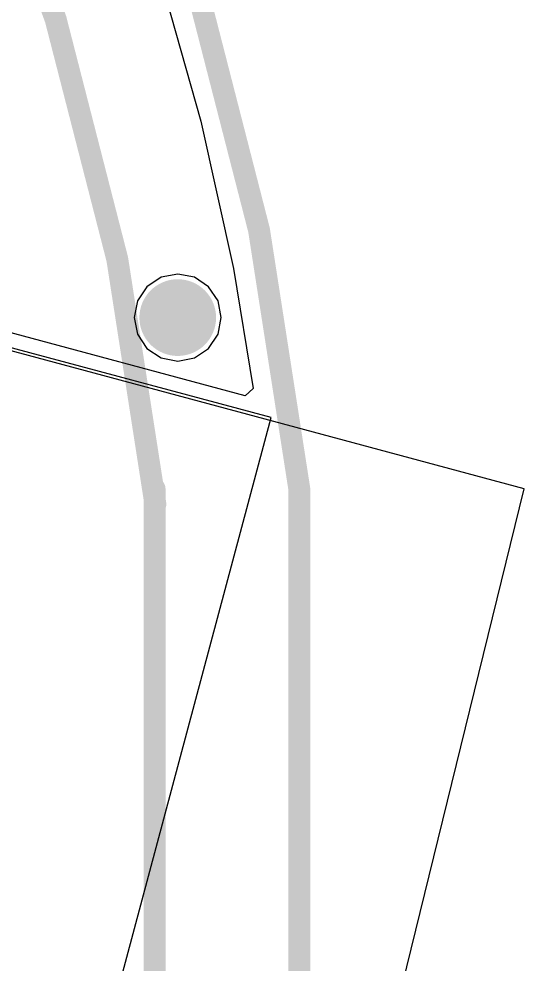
# Model space of a CAD drawing. Header units: millimetres. Extents: x 1.42 to 4.09, y 1.63 to 4.12.
# Drawn here: x 3.8555 to 4.086, y 2.7731 to 3.2042 of the extents above; entities that cross this region are included whole.
import ezdxf

# ---------------------------------------------------------------- set-up
doc = ezdxf.new("R2010")
doc.units = ezdxf.units.MM
doc.header["$MEASUREMENT"] = 0
for name, color, linetype in [('BottomLayer', 5, 'Continuous'), ('BottomSolder', 6, 'Continuous'), ('KeepOutLayer', 6, 'Continuous'), ('Mechanical1', 6, 'Continuous'), ('Mechanical3', 76, 'Continuous'), ('MidLayer1', 16, 'Continuous'), ('MidLayer2', 76, 'Continuous'), ('MultiLayer', 9, 'Continuous'), ('TopLayer', 1, 'Continuous'), ('ViaHoleLayer', 16, 'Continuous')]:
    doc.layers.add(name, color=color, linetype=linetype)

# ---------------------------------------------------------------- blocks, each defined once
blk = doc.blocks.new('ANTENNA_PCB_2_4GHZ_24')
at = {"layer": 'KeepOutLayer'}
for p, q in [((0.82382, 0.45177), (-0.10925, 0.45177)), ((-0.10925, 0.45177), (-0.10925, -0.02953))]:
    blk.add_line(p, q, dxfattribs=at)

msp = doc.modelspace()

# ---------------------------------------------------------------- linework, layer by layer
at = {"layer": 'BottomLayer'}
for p, q in [((3.91977, 3.22387), (3.9385, 3.15764)), ((3.9385, 3.15764), (3.95346, 3.09045)), ((3.95872, 3.03237), (3.50748, 3.15328)), ((4.086, 2.98992), (3.50459, 3.14631)), ((3.95346, 3.09045), (3.96243, 3.03573)), ((3.96243, 3.03573), (3.95872, 3.03237)), ((3.864, 2.085), (4.086, 2.98992))]:
    msp.add_line(p, q, dxfattribs=at)
at = {"layer": 'BottomLayer', "const_width": 0.0135}
msp.add_lwpolyline([(3.92125, 3.068, 1), (3.93475, 3.068, 1)], format="xyb", close=True, dxfattribs=at)
at = {"layer": 'BottomSolder', "const_width": 0.0175}
msp.add_lwpolyline([(3.91925, 3.068, 1), (3.93675, 3.068, 1)], format="xyb", close=True, dxfattribs=at)
at = {"layer": 'Mechanical1', "const_width": 0.01}
msp.add_lwpolyline([(2.88993, 4.08344, -0.35351), (3.98344, 2.98993)], format="xyb", dxfattribs=at)
msp.add_lwpolyline([(3.98343, 2.73008), (3.98343, 2.98992)], dxfattribs=at)
at = {"layer": 'Mechanical1', "const_width": 0.005}
for points in [[(3.98093, 2.98992, 1), (3.98593, 2.98992, 1)], [(3.98094, 2.98993, 1), (3.98594, 2.98993, 1)]]:
    msp.add_lwpolyline(points, format="xyb", close=True, dxfattribs=at)
at = {"layer": 'Mechanical3', "const_width": 0.01}
msp.add_lwpolyline([(2.88296, 4.0178, -0.35351), (3.9178, 2.98296)], format="xyb", dxfattribs=at)
msp.add_lwpolyline([(3.91743, 2.73008), (3.91743, 2.98992)], dxfattribs=at)
at = {"layer": 'Mechanical3', "const_width": 0.005}
for points in [[(3.91493, 2.98992, 1), (3.91993, 2.98992, 1)], [(3.9153, 2.98296, 1), (3.9203, 2.98296, 1)]]:
    msp.add_lwpolyline(points, format="xyb", close=True, dxfattribs=at)
at = {"layer": 'MidLayer1'}
for p, q in [((3.91977, 3.22387), (3.9385, 3.15764)), ((3.9385, 3.15764), (3.95346, 3.09045)), ((3.95872, 3.03237), (3.50748, 3.15328)), ((4.086, 2.98992), (3.50459, 3.14631)), ((3.95346, 3.09045), (3.96243, 3.03573)), ((3.96243, 3.03573), (3.95872, 3.03237)), ((3.864, 2.085), (4.086, 2.98992))]:
    msp.add_line(p, q, dxfattribs=at)
at = {"layer": 'MidLayer1', "const_width": 0.0135}
msp.add_lwpolyline([(3.92125, 3.068, 1), (3.93475, 3.068, 1)], format="xyb", close=True, dxfattribs=at)
at = {"layer": 'MidLayer2'}
for p, q in [((3.91977, 3.22387), (3.9385, 3.15764)), ((3.9385, 3.15764), (3.95346, 3.09045)), ((3.95872, 3.03237), (3.50748, 3.15328)), ((4.086, 2.98992), (3.50459, 3.14631)), ((3.928, 3.08788), (3.92039, 3.08637)), ((3.93561, 3.08637), (3.928, 3.08788)), ((3.95346, 3.09045), (3.96243, 3.03573)), ((3.92039, 3.08637), (3.91394, 3.08206)), ((3.94206, 3.08206), (3.93561, 3.08637)), ((3.91394, 3.08206), (3.90963, 3.07561)), ((3.94637, 3.07561), (3.94206, 3.08206)), ((3.90963, 3.07561), (3.90812, 3.068)), ((3.94788, 3.068), (3.94637, 3.07561)), ((3.90812, 3.068), (3.90963, 3.06039)), ((3.94637, 3.06039), (3.94788, 3.068)), ((3.90963, 3.06039), (3.91394, 3.05394)), ((3.94206, 3.05394), (3.94637, 3.06039)), ((3.91394, 3.05394), (3.92039, 3.04963)), ((3.93561, 3.04963), (3.94206, 3.05394)), ((3.92039, 3.04963), (3.928, 3.04812)), ((3.928, 3.04812), (3.93561, 3.04963)), ((3.96243, 3.03573), (3.95872, 3.03237)), ((3.864, 2.085), (4.086, 2.98992))]:
    msp.add_line(p, q, dxfattribs=at)
at = {"layer": 'MidLayer2', "const_width": 0.0135}
msp.add_lwpolyline([(3.92125, 3.068, 1), (3.93475, 3.068, 1)], format="xyb", close=True, dxfattribs=at)
at = {"layer": 'MultiLayer', "const_width": 0.0135}
msp.add_lwpolyline([(3.92125, 3.068, 1), (3.93475, 3.068, 1)], format="xyb", close=True, dxfattribs=at)
at = {"layer": 'TopLayer'}
for p, q in [((4.086, 2.98992), (3.50459, 3.14631)), ((3.864, 2.085), (4.086, 2.98992))]:
    msp.add_line(p, q, dxfattribs=at)
at = {"layer": 'TopLayer', "const_width": 0.0135}
msp.add_lwpolyline([(3.92125, 3.068, 1), (3.93475, 3.068, 1)], format="xyb", close=True, dxfattribs=at)
at = {"layer": 'ViaHoleLayer', "const_width": 0.0065}
msp.add_lwpolyline([(3.92475, 3.068, 1), (3.93125, 3.068, 1)], format="xyb", close=True, dxfattribs=at)

# ---------------------------------------------------------------- block references
at = {"rotation": 255}
msp.add_blockref('ANTENNA_PCB_2_4GHZ_24', (3.50604, 3.03384), dxfattribs=at)

doc.saveas('drawing.dxf')
